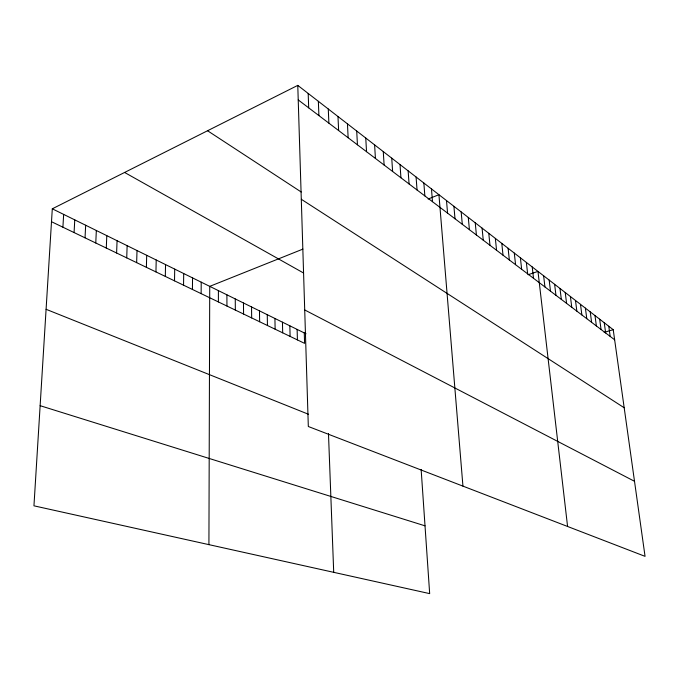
<?xml version="1.0" encoding="UTF-8"?>
<svg xmlns="http://www.w3.org/2000/svg" width="679" height="679" viewBox="0 0 679 679"><rect width="100%" height="100%" fill="white"/><g stroke="black" fill="none" stroke-linecap="round" stroke-linejoin="round"><path stroke-width="1.02" d="M218.4 301.934L218.4 290.629M208.92 544.643L209.735 286.36L302.868 249.117M201.137 293.634L201.213 282.158M192.429 289.449L192.539 277.889M183.551 285.188L183.703 273.535M174.52 280.843L174.707 269.105M165.32 276.421L165.54 264.589M155.941 271.914L156.212 259.998M146.384 267.322L146.698 255.312M136.649 262.646L137.014 250.534M126.727 257.876L127.134 245.671M116.61 253.012L117.068 240.714M106.289 248.047L106.798 235.655M95.773 242.997L96.333 230.495M85.036 237.837L85.656 225.241M74.087 232.574L74.758 219.869M62.909 227.202L63.648 214.394M297.775 85.376L308.317 426.497L645.05 556.347L613.222 329.688L297.775 85.376L52.3 208.809L33.95 505.821L429.671 593.624L421.141 469.444M428.126 199.023L438.931 194.703L462.942 486.122M528.101 274.732L537.972 271.405L567.576 526.471M604.174 332.345L613.222 329.688M40.137 405.686L425.02 525.835M46.087 309.301L308.546 414.283M51.502 221.719L304.599 343.362L304.277 332.931M52.3 208.809L306.042 333.796M304.718 309.955L634.509 481.301M124.597 172.458L303.173 272.78M301.298 199.27L624.188 407.765M207.553 130.741L301.213 192.004M298.225 99.915L614.639 339.797M608.774 326.243L610.183 336.419M604.251 322.737L605.66 332.99M599.65 319.181L601.059 329.502M594.982 315.565L596.383 325.954M590.229 311.882L591.621 322.347M585.4 308.139L586.783 318.68M580.486 304.336L581.869 314.954M575.495 300.466L576.861 311.16M570.411 296.528L571.769 307.298M565.234 292.522L566.592 303.377M559.98 288.448L561.321 299.38M554.624 284.306L555.957 295.314M549.167 280.079L550.499 291.172M543.624 275.784L544.94 286.954M532.217 266.949L533.516 278.297M526.361 262.417L527.642 273.841M520.386 257.791L521.659 269.308M514.309 253.08L515.565 264.683M508.104 248.276L509.343 259.972M501.789 243.388L503.012 255.168M495.347 238.397L496.561 250.279M488.778 233.304L489.975 245.289M482.082 228.119L483.261 240.196M475.249 222.831L476.403 235.002M468.281 217.433L469.418 229.706M461.168 211.924L462.289 224.291M453.911 206.306L455.006 218.774M446.502 200.56L447.571 213.138M431.471 188.923L432.489 201.705M423.857 183.024L424.85 195.917M416.083 176.998L417.05 190.001M408.138 170.853L409.072 183.958M400.024 164.564L400.933 177.779M391.741 158.148L392.615 171.473M383.27 151.587L384.11 165.031M374.613 144.882L375.419 158.436M365.76 138.032L366.533 151.697M356.713 131.022L357.443 144.805M347.453 123.85L348.14 137.761M337.981 116.508L338.626 130.546M328.28 108.996L328.882 123.154M318.358 101.315L318.909 115.6M328.475 433.525L333.712 572.329M308.19 93.439L308.69 107.851M297.122 329.408L297.419 339.916M289.848 325.818L290.111 336.402M282.447 322.177L282.685 332.829M274.919 318.468L275.131 329.205M267.263 314.691L267.45 325.504M259.471 310.855L259.633 321.753M251.544 306.95L251.671 317.925M243.472 302.978L243.574 314.038M235.265 298.938L235.333 310.074M226.905 294.822L226.939 306.042"/></g></svg>
